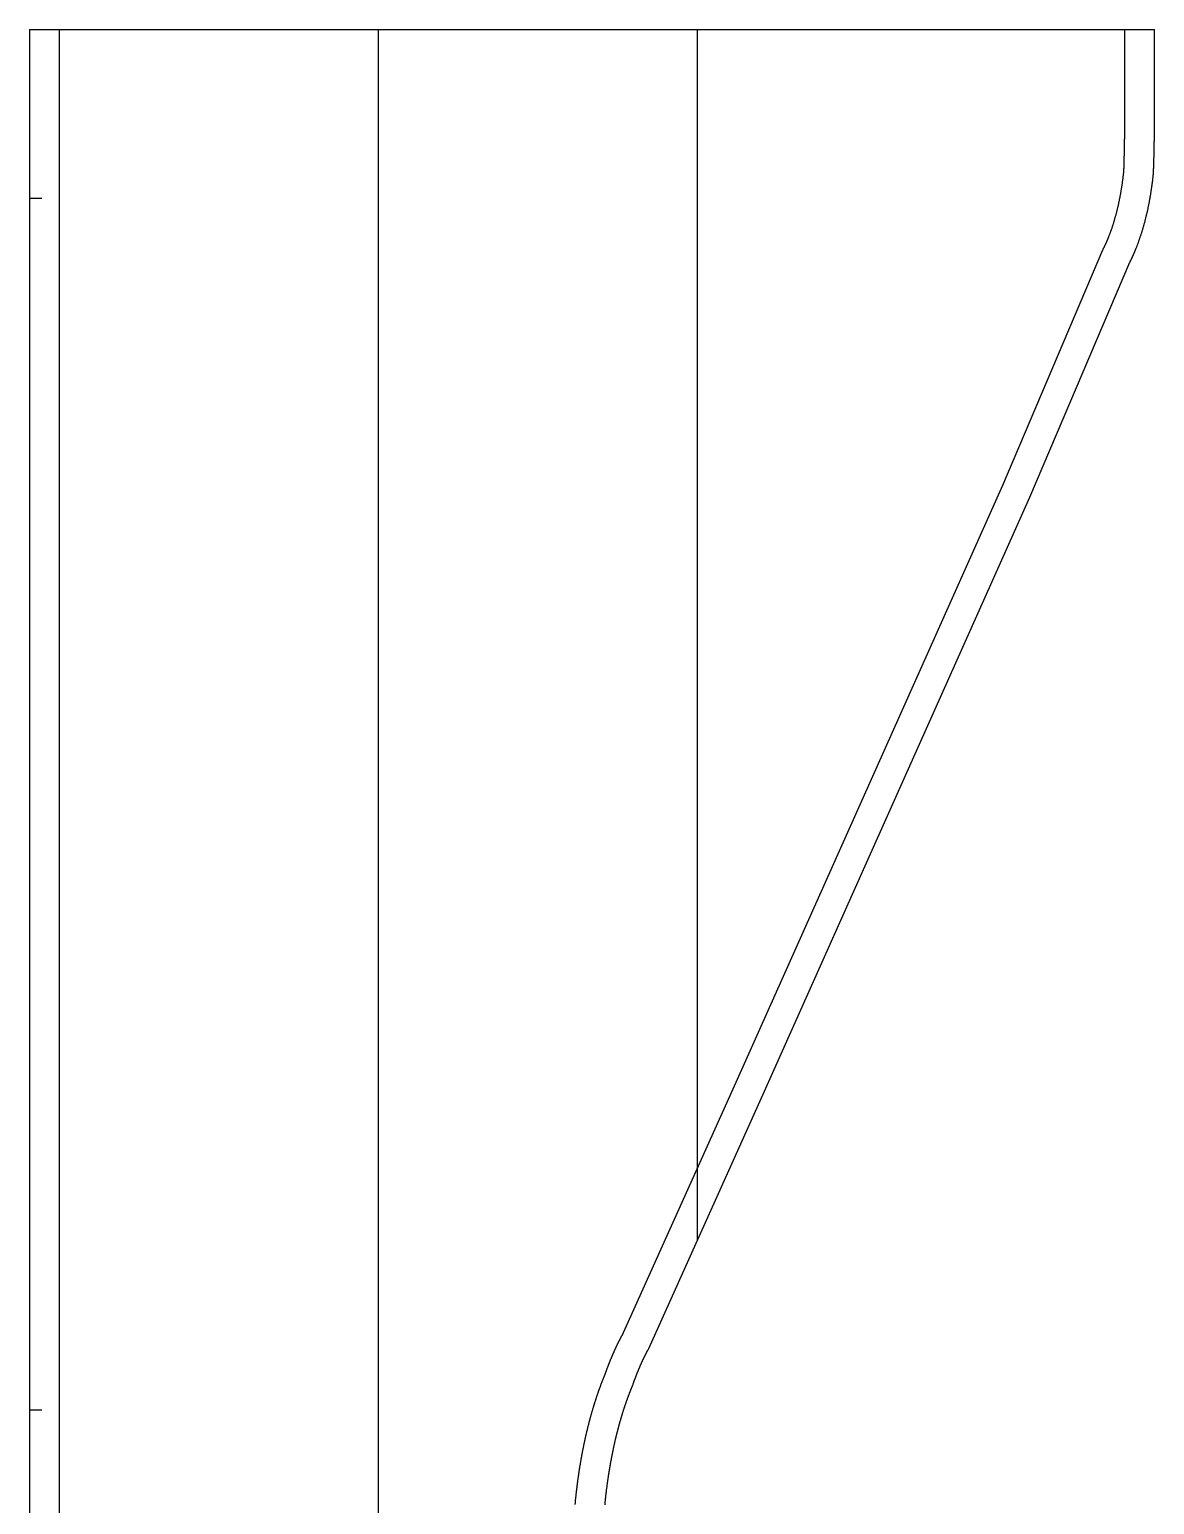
# Model space of a CAD drawing. Header units: millimetres. Extents: x 1725838 to 1745173, y -304752 to -289676.
# Drawn here: x 1728722 to 1729177, y -301455 to -300859 of the extents above; entities that cross this region are included whole.
import ezdxf

# ---------------------------------------------------------------- set-up
doc = ezdxf.new("R2010")
doc.units = ezdxf.units.MM
for name, color, linetype in [('剪口线', 7, 'Continuous'), ('文字', 7, 'Continuous'), ('缝头内线', 7, 'Continuous')]:
    doc.layers.add(name, color=color, linetype=linetype)

msp = doc.modelspace()

# ---------------------------------------------------------------- linework, layer by layer
for q in [(1729176.75, -300859.04), (1728722.02, -301664.79)]:
    msp.add_line((1728722.02, -300859.04), q)
msp.add_lwpolyline([(1728954.64, -301455.31), (1728954.66, -301455.03), (1728954.68, -301454.76), (1728954.69, -301454.63), (1728954.7, -301454.57), (1728954.72, -301454.36), (1728954.74, -301454.14), (1728954.76, -301453.93), (1728954.79, -301453.72), (1728954.81, -301453.51), (1728954.83, -301453.3), (1728954.85, -301453.09), (1728954.87, -301452.88), (1728954.9, -301452.67), (1728954.92, -301452.46), (1728954.94, -301452.25), (1728954.97, -301452.04), (1728954.99, -301451.83), (1728955.01, -301451.63), (1728955.04, -301451.42), (1728955.06, -301451.21), (1728955.09, -301451), (1728955.11, -301450.79), (1728955.14, -301450.58), (1728955.16, -301450.37), (1728955.19, -301450.16), (1728955.21, -301449.96), (1728955.24, -301449.75), (1728955.26, -301449.54), (1728955.29, -301449.33), (1728955.31, -301449.13), (1728955.34, -301448.92), (1728955.37, -301448.71), (1728955.39, -301448.5), (1728955.42, -301448.3), (1728955.45, -301448.09), (1728955.47, -301447.88), (1728955.5, -301447.68), (1728955.53, -301447.47), (1728955.56, -301447.26), (1728955.58, -301447.06), (1728955.61, -301446.85), (1728955.64, -301446.65), (1728955.67, -301446.44), (1728955.7, -301446.24), (1728955.73, -301446.03), (1728955.76, -301445.83), (1728955.78, -301445.62), (1728955.81, -301445.42), (1728955.84, -301445.21), (1728955.87, -301445.01), (1728955.9, -301444.8), (1728955.93, -301444.6), (1728955.96, -301444.4), (1728955.99, -301444.19), (1728956.02, -301443.99), (1728956.05, -301443.78), (1728956.09, -301443.58), (1728956.12, -301443.38), (1728956.15, -301443.17), (1728956.18, -301442.96), (1728956.21, -301442.76), (1728956.24, -301442.56), (1728956.28, -301442.36), (1728956.31, -301442.16), (1728956.34, -301441.95), (1728956.37, -301441.75), (1728956.41, -301441.55), (1728956.44, -301441.35), (1728956.47, -301441.15), (1728956.51, -301440.95), (1728956.54, -301440.75), (1728956.57, -301440.55), (1728956.61, -301440.35), (1728956.64, -301440.15), (1728956.67, -301439.95), (1728956.71, -301439.75), (1728956.74, -301439.55), (1728956.78, -301439.35), (1728956.81, -301439.15), (1728956.85, -301438.95), (1728956.88, -301438.75), (1728956.92, -301438.55), (1728956.95, -301438.35), (1728956.99, -301438.16), (1728957.03, -301437.96), (1728957.06, -301437.76), (1728957.1, -301437.56), (1728957.13, -301437.37), (1728957.17, -301437.17), (1728957.21, -301436.97), (1728957.24, -301436.78), (1728957.28, -301436.58), (1728957.32, -301436.38), (1728957.36, -301436.19), (1728957.39, -301435.99), (1728957.43, -301435.8), (1728957.47, -301435.6), (1728957.51, -301435.41), (1728957.55, -301435.21), (1728957.58, -301435.02), (1728957.62, -301434.82), (1728957.66, -301434.63), (1728957.7, -301434.43), (1728957.74, -301434.24), (1728957.78, -301434.05), (1728957.82, -301433.85), (1728957.86, -301433.66), (1728957.9, -301433.47), (1728957.94, -301433.28), (1728957.98, -301433.08), (1728958.02, -301432.89), (1728958.06, -301432.7), (1728958.1, -301432.51), (1728958.14, -301432.32), (1728958.18, -301432.12), (1728958.22, -301431.93), (1728958.26, -301431.74), (1728958.3, -301431.55), (1728958.35, -301431.36), (1728958.39, -301431.17), (1728958.43, -301430.98), (1728958.47, -301430.79), (1728958.51, -301430.6), (1728958.56, -301430.41), (1728958.6, -301430.23), (1728958.64, -301430.04), (1728958.68, -301429.85), (1728958.73, -301429.66), (1728958.77, -301429.47), (1728958.81, -301429.29), (1728958.86, -301429.1), (1728958.9, -301428.91), (1728958.95, -301428.72), (1728958.99, -301428.54), (1728959.03, -301428.35), (1728959.08, -301428.16), (1728959.12, -301427.98), (1728959.17, -301427.79), (1728959.21, -301427.61), (1728959.26, -301427.42), (1728959.3, -301427.24), (1728959.35, -301427.05), (1728959.39, -301426.87), (1728959.44, -301426.68), (1728959.48, -301426.5), (1728959.53, -301426.32), (1728959.58, -301426.13), (1728959.62, -301425.95), (1728959.67, -301425.77), (1728959.72, -301425.58), (1728959.76, -301425.4), (1728959.81, -301425.22), (1728959.86, -301425.04), (1728959.9, -301424.86), (1728959.95, -301424.68), (1728960, -301424.5), (1728960.05, -301424.31), (1728960.09, -301424.13), (1728960.14, -301423.95), (1728960.19, -301423.77), (1728960.24, -301423.59), (1728960.29, -301423.42), (1728960.34, -301423.24), (1728960.39, -301423.06), (1728960.43, -301422.88), (1728960.48, -301422.7), (1728960.53, -301422.52), (1728960.58, -301422.35), (1728960.63, -301422.17), (1728960.68, -301421.99), (1728960.73, -301421.82), (1728960.78, -301421.64), (1728960.83, -301421.47), (1728960.88, -301421.29), (1728960.93, -301421.11), (1728960.98, -301420.94), (1728961.03, -301420.76), (1728961.08, -301420.59), (1728961.13, -301420.42), (1728961.18, -301420.24), (1728961.24, -301420.07), (1728961.29, -301419.9), (1728961.34, -301419.72), (1728961.39, -301419.55), (1728961.44, -301419.38), (1728961.49, -301419.21), (1728961.55, -301419.04), (1728961.6, -301418.86), (1728961.65, -301418.69), (1728961.7, -301418.52), (1728961.75, -301418.35), (1728961.81, -301418.18), (1728961.86, -301418.01), (1728961.91, -301417.84), (1728961.97, -301417.67), (1728962.02, -301417.51), (1728962.07, -301417.34), (1728962.13, -301417.17), (1728962.18, -301417), (1728962.23, -301416.83), (1728962.29, -301416.67), (1728962.34, -301416.5), (1728962.4, -301416.33), (1728962.45, -301416.17), (1728962.5, -301416), (1728962.56, -301415.84), (1728962.61, -301415.67), (1728962.67, -301415.51), (1728962.72, -301415.34), (1728962.78, -301415.18), (1728962.83, -301415.01), (1728962.89, -301414.85), (1728962.94, -301414.69), (1728963, -301414.52), (1728963.06, -301414.36), (1728963.11, -301414.2), (1728963.17, -301414.04), (1728963.22, -301413.87), (1728963.28, -301413.71), (1728963.34, -301413.55), (1728963.39, -301413.39), (1728963.45, -301413.23), (1728963.51, -301413.07), (1728963.56, -301412.91), (1728963.62, -301412.75), (1728963.68, -301412.59), (1728963.73, -301412.43), (1728963.79, -301412.27), (1728963.85, -301412.12), (1728963.91, -301411.96), (1728963.96, -301411.8), (1728964.02, -301411.64), (1728964.08, -301411.49), (1728964.14, -301411.33), (1728964.2, -301411.17), (1728964.26, -301411.02), (1728964.31, -301410.86), (1728964.37, -301410.71), (1728964.43, -301410.55), (1728964.49, -301410.4), (1728964.55, -301410.25), (1728964.61, -301410.09), (1728964.67, -301409.94), (1728964.73, -301409.79), (1728964.79, -301409.63), (1728964.85, -301409.48), (1728964.9, -301409.33), (1728964.96, -301409.18), (1728965.02, -301409.03), (1728965.08, -301408.88), (1728965.14, -301408.73), (1728965.2, -301408.58), (1728965.26, -301408.43), (1728965.32, -301408.28), (1728965.39, -301408.13), (1728965.45, -301407.98), (1728965.51, -301407.84), (1728965.57, -301407.69), (1728965.76, -301407.23), (1728965.91, -301406.79), (1728965.96, -301406.66), (1728966, -301406.54), (1728966.05, -301406.41), (1728966.09, -301406.28), (1728966.14, -301406.16), (1728966.18, -301406.03), (1728966.23, -301405.91), (1728966.27, -301405.78), (1728966.32, -301405.66), (1728966.36, -301405.53), (1728966.41, -301405.41), (1728966.45, -301405.28), (1728966.5, -301405.16), (1728966.54, -301405.04), (1728966.59, -301404.91), (1728966.63, -301404.79), (1728966.68, -301404.67), (1728966.72, -301404.54), (1728966.77, -301404.42), (1728966.82, -301404.3), (1728966.86, -301404.18), (1728966.91, -301404.06), (1728966.95, -301403.93), (1728967, -301403.81), (1728967.05, -301403.69), (1728967.09, -301403.57), (1728967.14, -301403.45), (1728967.19, -301403.33), (1728967.23, -301403.21), (1728967.28, -301403.09), (1728967.33, -301402.97), (1728967.37, -301402.85), (1728967.42, -301402.73), (1728967.47, -301402.61), (1728967.51, -301402.49), (1728967.56, -301402.37), (1728967.61, -301402.26), (1728967.65, -301402.14), (1728967.7, -301402.02), (1728967.75, -301401.9), (1728967.8, -301401.78), (1728967.84, -301401.67), (1728967.89, -301401.55), (1728967.94, -301401.43), (1728967.99, -301401.32), (1728968.03, -301401.2), (1728968.08, -301401.08), (1728968.13, -301400.97), (1728968.18, -301400.85), (1728968.23, -301400.74), (1728968.27, -301400.62), (1728968.32, -301400.51), (1728968.37, -301400.39), (1728968.42, -301400.28), (1728968.47, -301400.16), (1728968.51, -301400.05), (1728968.56, -301399.93), (1728968.61, -301399.82), (1728968.66, -301399.71), (1728968.71, -301399.59), (1728968.76, -301399.48), (1728968.81, -301399.37), (1728968.85, -301399.26), (1728968.9, -301399.14), (1728968.95, -301399.03), (1728969, -301398.92), (1728969.05, -301398.81), (1728969.1, -301398.7), (1728969.15, -301398.58), (1728969.2, -301398.47), (1728969.25, -301398.36), (1728969.3, -301398.25), (1728969.35, -301398.14), (1728969.4, -301398.03), (1728969.44, -301397.92), (1728969.49, -301397.81), (1728969.54, -301397.7), (1728969.59, -301397.6), (1728969.64, -301397.49), (1728969.69, -301397.38), (1728969.74, -301397.27), (1728969.79, -301397.16), (1728969.84, -301397.05), (1728969.89, -301396.95), (1728969.94, -301396.84), (1728969.99, -301396.73), (1728970.04, -301396.63), (1728970.09, -301396.52), (1728970.14, -301396.41), (1728970.19, -301396.31), (1728970.24, -301396.2), (1728970.29, -301396.1), (1728970.34, -301395.99), (1728970.39, -301395.89), (1728970.44, -301395.78), (1728970.5, -301395.68), (1728970.55, -301395.58), (1728970.6, -301395.47), (1728970.65, -301395.37), (1728970.7, -301395.26), (1728970.75, -301395.16), (1728970.8, -301395.06), (1728970.85, -301394.96), (1728970.9, -301394.85), (1728970.95, -301394.75), (1728971, -301394.65), (1728971.05, -301394.55), (1728971.1, -301394.45), (1728971.16, -301394.35), (1728971.21, -301394.25), (1728971.26, -301394.14), (1728971.31, -301394.04), (1728971.36, -301393.94), (1728971.41, -301393.84), (1728971.46, -301393.75), (1728971.51, -301393.65), (1728971.57, -301393.55), (1728971.62, -301393.45), (1728971.67, -301393.35), (1728971.72, -301393.25), (1728971.77, -301393.15), (1728971.82, -301393.06), (1728971.88, -301392.96), (1728971.93, -301392.86), (1728971.98, -301392.76), (1728972.03, -301392.67), (1728972.29, -301392.19), (1729019.11, -301288.18), (1729072.73, -301168.17), (1729126.39, -301048.07), (1729166.79, -300953.13), (1729166.82, -300953.07), (1729166.88, -300952.95), (1729166.94, -300952.83), (1729166.99, -300952.71), (1729167.05, -300952.59), (1729167.11, -300952.47), (1729167.17, -300952.35), (1729167.23, -300952.23), (1729167.29, -300952.11), (1729167.35, -300951.99), (1729167.41, -300951.87), (1729167.46, -300951.75), (1729167.52, -300951.63), (1729167.58, -300951.51), (1729167.64, -300951.38), (1729167.69, -300951.26), (1729167.75, -300951.14), (1729167.81, -300951.02), (1729167.86, -300950.9), (1729167.92, -300950.77), (1729167.98, -300950.65), (1729168.03, -300950.53), (1729168.09, -300950.4), (1729168.14, -300950.28), (1729168.2, -300950.16), (1729168.25, -300950.03), (1729168.31, -300949.91), (1729168.36, -300949.78), (1729168.42, -300949.66), (1729168.47, -300949.53), (1729168.53, -300949.41), (1729168.58, -300949.28), (1729168.64, -300949.16), (1729168.69, -300949.03), (1729168.74, -300948.91), (1729168.8, -300948.78), (1729168.85, -300948.65), (1729168.9, -300948.53), (1729168.96, -300948.4), (1729169.01, -300948.27), (1729169.06, -300948.14), (1729169.12, -300948.02), (1729169.17, -300947.89), (1729169.22, -300947.76), (1729169.27, -300947.63), (1729169.32, -300947.5), (1729169.37, -300947.38), (1729169.48, -300947.12), (1729169.58, -300946.86), (1729169.68, -300946.6), (1729169.78, -300946.34), (1729169.88, -300946.08), (1729169.98, -300945.81), (1729170.08, -300945.55), (1729170.18, -300945.29), (1729170.27, -300945.02), (1729170.37, -300944.76), (1729170.46, -300944.49), (1729170.56, -300944.23), (1729170.65, -300943.96), (1729170.75, -300943.69), (1729170.84, -300943.42), (1729170.93, -300943.15), (1729171.02, -300942.88), (1729171.11, -300942.61), (1729171.2, -300942.34), (1729171.29, -300942.07), (1729171.38, -300941.8), (1729171.47, -300941.52), (1729171.56, -300941.25), (1729171.64, -300940.97), (1729171.73, -300940.69), (1729171.81, -300940.42), (1729171.9, -300940.14), (1729171.98, -300939.86), (1729172.06, -300939.58), (1729172.15, -300939.3), (1729172.23, -300939.02), (1729172.31, -300938.74), (1729172.39, -300938.45), (1729172.47, -300938.17), (1729172.55, -300937.89), (1729172.63, -300937.6), (1729172.71, -300937.32), (1729172.78, -300937.03), (1729172.86, -300936.74), (1729172.93, -300936.46), (1729173.01, -300936.17), (1729173.08, -300935.88), (1729173.16, -300935.59), (1729173.23, -300935.3), (1729173.3, -300935.01), (1729173.37, -300934.72), (1729173.44, -300934.43), (1729173.51, -300934.14), (1729173.58, -300933.84), (1729173.65, -300933.55), (1729173.72, -300933.25), (1729173.79, -300932.96), (1729173.86, -300932.67), (1729173.92, -300932.37), (1729173.99, -300932.07), (1729174.05, -300931.78), (1729174.12, -300931.48), (1729174.18, -300931.18), (1729174.24, -300930.88), (1729174.3, -300930.58), (1729174.37, -300930.28), (1729174.43, -300929.98), (1729174.49, -300929.68), (1729174.55, -300929.38), (1729174.6, -300929.08), (1729174.66, -300928.77), (1729174.72, -300928.47), (1729174.78, -300928.17), (1729174.83, -300927.86), (1729174.89, -300927.56), (1729174.94, -300927.25), (1729175, -300926.95), (1729175.05, -300926.64), (1729175.1, -300926.33), (1729175.15, -300926.02), (1729175.2, -300925.72), (1729175.25, -300925.41), (1729175.3, -300925.1), (1729175.35, -300924.79), (1729175.4, -300924.48), (1729175.45, -300924.17), (1729175.5, -300923.86), (1729175.54, -300923.55), (1729175.59, -300923.24), (1729175.63, -300922.93), (1729175.68, -300922.61), (1729175.72, -300922.3), (1729175.76, -300921.99), (1729175.81, -300921.68), (1729175.85, -300921.36), (1729175.89, -300921.05), (1729175.93, -300920.73), (1729175.97, -300920.42), (1729176.01, -300920.1), (1729176.04, -300919.79), (1729176.08, -300919.47), (1729176.12, -300919.15), (1729176.15, -300918.84), (1729176.19, -300918.52), (1729176.22, -300918.2), (1729176.26, -300917.89), (1729176.29, -300917.57), (1729176.36, -300916.85), (1729176.39, -300916.09), (1729176.4, -300915.73), (1729176.41, -300915.36), (1729176.42, -300915), (1729176.44, -300914.63), (1729176.45, -300914.27), (1729176.46, -300913.9), (1729176.47, -300913.54), (1729176.48, -300913.17), (1729176.49, -300912.81), (1729176.5, -300912.44), (1729176.51, -300912.07), (1729176.52, -300911.71), (1729176.53, -300911.34), (1729176.54, -300910.98), (1729176.55, -300910.61), (1729176.56, -300910.24), (1729176.57, -300909.88), (1729176.57, -300909.51), (1729176.58, -300909.15), (1729176.59, -300908.78), (1729176.6, -300908.41), (1729176.61, -300908.05), (1729176.61, -300907.68), (1729176.62, -300907.32), (1729176.63, -300906.95), (1729176.64, -300906.58), (1729176.64, -300906.22), (1729176.65, -300905.85), (1729176.65, -300905.49), (1729176.66, -300905.12), (1729176.67, -300904.75), (1729176.67, -300904.39), (1729176.68, -300904.02), (1729176.68, -300903.65), (1729176.69, -300903.29), (1729176.69, -300902.92), (1729176.7, -300902.56), (1729176.7, -300902.19), (1729176.71, -300901.82), (1729176.71, -300901.46), (1729176.71, -300901.09), (1729176.72, -300900.72), (1729176.72, -300900.36), (1729176.72, -300899.99), (1729176.73, -300899.63), (1729176.73, -300899.26), (1729176.73, -300898.89), (1729176.74, -300898.53), (1729176.74, -300898.16), (1729176.74, -300897.79), (1729176.74, -300897.43), (1729176.74, -300897.06), (1729176.74, -300896.69), (1729176.75, -300896.33), (1729176.75, -300895.96), (1729176.75, -300895.59), (1729176.75, -300895.23), (1729176.75, -300894.86), (1729176.75, -300894.5), (1729176.75, -300894.13), (1729176.75, -300893.76), (1729176.75, -300893.4), (1729176.75, -300893.03), (1729176.75, -300859.04)])
at = {"layer": '剪口线', "color": 2}
for p, q in [((1728722.02, -300927.27), (1728727.02, -300927.27)), ((1728722.02, -301416.88), (1728727.02, -301416.88))]:
    msp.add_line(p, q, dxfattribs=at)
at = {"layer": '文字', "color": 3}
for p, q in [((1728862.99, -300859.04), (1728862.99, -301664.79)), ((1728991.96, -300859.04), (1728991.96, -301348.48))]:
    msp.add_line(p, q, dxfattribs=at)
at = {"layer": '缝头内线', "color": 1}
msp.add_line((1728734.02, -300859.04), (1728734.02, -301664.79), dxfattribs=at)
msp.add_lwpolyline([(1728942.61, -301455.26), (1728942.63, -301454.98), (1728942.65, -301454.7), (1728942.67, -301454.42), (1728942.7, -301454.14), (1728942.72, -301453.86), (1728942.74, -301453.58), (1728942.76, -301453.37), (1728942.78, -301453.15), (1728942.8, -301452.93), (1728942.83, -301452.7), (1728942.85, -301452.48), (1728942.87, -301452.26), (1728942.9, -301452.04), (1728942.92, -301451.82), (1728942.94, -301451.6), (1728942.97, -301451.37), (1728942.99, -301451.15), (1728943.02, -301450.93), (1728943.04, -301450.71), (1728943.07, -301450.49), (1728943.09, -301450.27), (1728943.12, -301450.05), (1728943.14, -301449.83), (1728943.17, -301449.61), (1728943.19, -301449.39), (1728943.22, -301449.17), (1728943.25, -301448.95), (1728943.27, -301448.73), (1728943.3, -301448.51), (1728943.33, -301448.29), (1728943.35, -301448.07), (1728943.38, -301447.85), (1728943.41, -301447.63), (1728943.43, -301447.42), (1728943.46, -301447.2), (1728943.49, -301446.98), (1728943.52, -301446.76), (1728943.55, -301446.54), (1728943.58, -301446.32), (1728943.6, -301446.11), (1728943.63, -301445.89), (1728943.66, -301445.67), (1728943.69, -301445.45), (1728943.72, -301445.24), (1728943.75, -301445.02), (1728943.78, -301444.8), (1728943.81, -301444.58), (1728943.84, -301444.37), (1728943.87, -301444.15), (1728943.9, -301443.93), (1728943.93, -301443.72), (1728943.97, -301443.5), (1728944, -301443.29), (1728944.03, -301443.07), (1728944.06, -301442.85), (1728944.09, -301442.64), (1728944.12, -301442.42), (1728944.16, -301442.21), (1728944.19, -301441.99), (1728944.22, -301441.78), (1728944.25, -301441.56), (1728944.29, -301441.33), (1728944.32, -301441.12), (1728944.36, -301440.9), (1728944.39, -301440.69), (1728944.42, -301440.47), (1728944.46, -301440.26), (1728944.49, -301440.05), (1728944.53, -301439.83), (1728944.56, -301439.62), (1728944.6, -301439.41), (1728944.63, -301439.19), (1728944.67, -301438.98), (1728944.7, -301438.77), (1728944.74, -301438.56), (1728944.77, -301438.34), (1728944.81, -301438.13), (1728944.85, -301437.92), (1728944.88, -301437.71), (1728944.92, -301437.5), (1728944.96, -301437.28), (1728944.99, -301437.07), (1728945.03, -301436.86), (1728945.07, -301436.65), (1728945.11, -301436.44), (1728945.14, -301436.23), (1728945.18, -301436.02), (1728945.22, -301435.81), (1728945.26, -301435.6), (1728945.3, -301435.39), (1728945.33, -301435.18), (1728945.37, -301434.97), (1728945.41, -301434.76), (1728945.45, -301434.55), (1728945.49, -301434.35), (1728945.53, -301434.14), (1728945.57, -301433.93), (1728945.61, -301433.72), (1728945.65, -301433.51), (1728945.69, -301433.31), (1728945.73, -301433.1), (1728945.77, -301432.89), (1728945.81, -301432.69), (1728945.85, -301432.48), (1728945.89, -301432.27), (1728945.94, -301432.07), (1728945.98, -301431.86), (1728946.02, -301431.65), (1728946.06, -301431.45), (1728946.1, -301431.24), (1728946.15, -301431.04), (1728946.19, -301430.83), (1728946.23, -301430.63), (1728946.27, -301430.42), (1728946.32, -301430.22), (1728946.36, -301430.01), (1728946.4, -301429.81), (1728946.45, -301429.61), (1728946.49, -301429.4), (1728946.54, -301429.2), (1728946.58, -301429), (1728946.62, -301428.79), (1728946.67, -301428.59), (1728946.71, -301428.39), (1728946.76, -301428.19), (1728946.8, -301427.98), (1728946.85, -301427.78), (1728946.89, -301427.58), (1728946.94, -301427.38), (1728946.99, -301427.18), (1728947.03, -301426.98), (1728947.08, -301426.78), (1728947.12, -301426.57), (1728947.17, -301426.37), (1728947.22, -301426.17), (1728947.26, -301425.97), (1728947.31, -301425.77), (1728947.36, -301425.57), (1728947.41, -301425.38), (1728947.45, -301425.18), (1728947.5, -301424.98), (1728947.55, -301424.78), (1728947.6, -301424.58), (1728947.65, -301424.38), (1728947.7, -301424.18), (1728947.74, -301423.99), (1728947.79, -301423.79), (1728947.84, -301423.59), (1728947.89, -301423.4), (1728947.94, -301423.2), (1728947.99, -301423), (1728948.04, -301422.81), (1728948.09, -301422.61), (1728948.14, -301422.41), (1728948.19, -301422.22), (1728948.24, -301422.02), (1728948.29, -301421.83), (1728948.34, -301421.63), (1728948.4, -301421.44), (1728948.45, -301421.24), (1728948.5, -301421.05), (1728948.55, -301420.86), (1728948.6, -301420.66), (1728948.65, -301420.47), (1728948.71, -301420.28), (1728948.76, -301420.08), (1728948.81, -301419.89), (1728948.86, -301419.7), (1728948.92, -301419.51), (1728948.97, -301419.32), (1728949.02, -301419.13), (1728949.08, -301418.93), (1728949.13, -301418.74), (1728949.18, -301418.55), (1728949.24, -301418.36), (1728949.29, -301418.17), (1728949.34, -301417.98), (1728949.4, -301417.8), (1728949.45, -301417.61), (1728949.51, -301417.42), (1728949.56, -301417.23), (1728949.62, -301417.04), (1728949.67, -301416.85), (1728949.73, -301416.67), (1728949.78, -301416.48), (1728949.84, -301416.29), (1728949.89, -301416.11), (1728949.95, -301415.92), (1728950.01, -301415.73), (1728950.06, -301415.55), (1728950.12, -301415.36), (1728950.18, -301415.18), (1728950.23, -301414.99), (1728950.29, -301414.81), (1728950.35, -301414.62), (1728950.4, -301414.44), (1728950.46, -301414.26), (1728950.52, -301414.07), (1728950.58, -301413.89), (1728950.64, -301413.71), (1728950.69, -301413.52), (1728950.75, -301413.34), (1728950.81, -301413.16), (1728950.87, -301412.98), (1728950.93, -301412.8), (1728950.99, -301412.62), (1728951.05, -301412.43), (1728951.1, -301412.25), (1728951.16, -301412.07), (1728951.22, -301411.89), (1728951.28, -301411.71), (1728951.34, -301411.53), (1728951.4, -301411.36), (1728951.46, -301411.18), (1728951.52, -301411), (1728951.58, -301410.82), (1728951.64, -301410.64), (1728951.71, -301410.46), (1728951.77, -301410.29), (1728951.83, -301410.11), (1728951.89, -301409.93), (1728951.95, -301409.76), (1728952.01, -301409.58), (1728952.07, -301409.4), (1728952.14, -301409.23), (1728952.2, -301409.05), (1728952.26, -301408.88), (1728952.32, -301408.7), (1728952.39, -301408.53), (1728952.45, -301408.35), (1728952.51, -301408.18), (1728952.58, -301408.01), (1728952.64, -301407.83), (1728952.7, -301407.66), (1728952.77, -301407.49), (1728952.83, -301407.31), (1728952.89, -301407.14), (1728952.96, -301406.97), (1728953.02, -301406.8), (1728953.09, -301406.63), (1728953.15, -301406.45), (1728953.22, -301406.28), (1728953.28, -301406.11), (1728953.35, -301405.94), (1728953.41, -301405.78), (1728953.48, -301405.61), (1728953.54, -301405.44), (1728953.61, -301405.27), (1728953.67, -301405.1), (1728953.74, -301404.93), (1728953.81, -301404.77), (1728953.87, -301404.6), (1728953.94, -301404.43), (1728954, -301404.27), (1728954.07, -301404.1), (1728954.14, -301403.93), (1728954.21, -301403.77), (1728954.27, -301403.6), (1728954.34, -301403.44), (1728954.41, -301403.27), (1728954.47, -301403.11), (1728954.54, -301402.95), (1728954.59, -301402.81), (1728954.64, -301402.67), (1728954.69, -301402.53), (1728954.74, -301402.39), (1728954.79, -301402.26), (1728954.84, -301402.12), (1728954.89, -301401.98), (1728954.93, -301401.84), (1728954.98, -301401.71), (1728955.03, -301401.57), (1728955.08, -301401.43), (1728955.13, -301401.29), (1728955.18, -301401.16), (1728955.23, -301401.02), (1728955.28, -301400.89), (1728955.33, -301400.75), (1728955.38, -301400.62), (1728955.43, -301400.48), (1728955.48, -301400.35), (1728955.53, -301400.21), (1728955.58, -301400.08), (1728955.64, -301399.94), (1728955.69, -301399.81), (1728955.74, -301399.67), (1728955.79, -301399.54), (1728955.84, -301399.41), (1728955.89, -301399.27), (1728955.94, -301399.14), (1728955.99, -301399.01), (1728956.04, -301398.87), (1728956.1, -301398.74), (1728956.15, -301398.61), (1728956.2, -301398.48), (1728956.25, -301398.34), (1728956.3, -301398.21), (1728956.35, -301398.08), (1728956.41, -301397.95), (1728956.46, -301397.82), (1728956.51, -301397.69), (1728956.56, -301397.56), (1728956.62, -301397.43), (1728956.67, -301397.3), (1728956.72, -301397.16), (1728956.77, -301397.03), (1728956.83, -301396.91), (1728956.88, -301396.78), (1728956.93, -301396.65), (1728956.98, -301396.52), (1728957.04, -301396.39), (1728957.09, -301396.26), (1728957.14, -301396.13), (1728957.2, -301396), (1728957.25, -301395.87), (1728957.31, -301395.75), (1728957.36, -301395.62), (1728957.41, -301395.49), (1728957.47, -301395.36), (1728957.52, -301395.24), (1728957.58, -301395.11), (1728957.63, -301394.98), (1728957.68, -301394.86), (1728957.74, -301394.73), (1728957.79, -301394.6), (1728957.85, -301394.48), (1728957.9, -301394.35), (1728957.96, -301394.23), (1728958.01, -301394.1), (1728958.07, -301393.97), (1728958.12, -301393.85), (1728958.18, -301393.72), (1728958.23, -301393.6), (1728958.29, -301393.48), (1728958.34, -301393.35), (1728958.4, -301393.23), (1728958.45, -301393.1), (1728958.51, -301392.98), (1728958.57, -301392.86), (1728958.62, -301392.74), (1728958.68, -301392.61), (1728958.73, -301392.49), (1728958.79, -301392.37), (1728958.85, -301392.25), (1728958.9, -301392.12), (1728958.96, -301392), (1728959.01, -301391.88), (1728959.07, -301391.76), (1728959.13, -301391.64), (1728959.18, -301391.52), (1728959.24, -301391.4), (1728959.3, -301391.28), (1728959.35, -301391.16), (1728959.41, -301391.04), (1728959.47, -301390.92), (1728959.53, -301390.8), (1728959.58, -301390.68), (1728959.64, -301390.56), (1728959.7, -301390.44), (1728959.75, -301390.33), (1728959.81, -301390.21), (1728959.87, -301390.09), (1728959.93, -301389.97), (1728959.98, -301389.86), (1728960.04, -301389.74), (1728960.1, -301389.62), (1728960.16, -301389.51), (1728960.22, -301389.39), (1728960.27, -301389.27), (1728960.33, -301389.16), (1728960.39, -301389.04), (1728960.45, -301388.92), (1728960.51, -301388.81), (1728960.57, -301388.69), (1728960.63, -301388.58), (1728960.68, -301388.46), (1728960.74, -301388.35), (1728960.8, -301388.24), (1728960.86, -301388.12), (1728960.92, -301388.01), (1728960.98, -301387.89), (1728961.04, -301387.78), (1728961.1, -301387.67), (1728961.16, -301387.55), (1728961.22, -301387.44), (1728961.28, -301387.33), (1728961.34, -301387.22), (1728961.4, -301387.1), (1728961.46, -301386.99), (1728961.52, -301386.88), (1729008.16, -301283.27), (1729061.77, -301163.27), (1729115.39, -301043.27), (1729155.91, -300948.04), (1729155.96, -300947.95), (1729156.01, -300947.85), (1729156.06, -300947.76), (1729156.1, -300947.66), (1729156.15, -300947.56), (1729156.2, -300947.46), (1729156.25, -300947.37), (1729156.3, -300947.27), (1729156.35, -300947.17), (1729156.4, -300947.07), (1729156.44, -300946.98), (1729156.49, -300946.88), (1729156.54, -300946.78), (1729156.59, -300946.68), (1729156.63, -300946.58), (1729156.68, -300946.48), (1729156.73, -300946.38), (1729156.78, -300946.28), (1729156.82, -300946.18), (1729156.87, -300946.08), (1729156.92, -300945.98), (1729156.96, -300945.88), (1729157.01, -300945.77), (1729157.06, -300945.67), (1729157.1, -300945.57), (1729157.15, -300945.47), (1729157.2, -300945.36), (1729157.24, -300945.26), (1729157.29, -300945.16), (1729157.33, -300945.05), (1729157.38, -300944.95), (1729157.43, -300944.85), (1729157.47, -300944.74), (1729157.52, -300944.64), (1729157.56, -300944.53), (1729157.61, -300944.43), (1729157.65, -300944.32), (1729157.7, -300944.21), (1729157.74, -300944.11), (1729157.79, -300944), (1729157.83, -300943.89), (1729157.88, -300943.79), (1729157.92, -300943.68), (1729157.97, -300943.57), (1729158.01, -300943.46), (1729158.06, -300943.36), (1729158.1, -300943.25), (1729158.14, -300943.14), (1729158.19, -300943.03), (1729158.23, -300942.93), (1729158.32, -300942.7), (1729158.41, -300942.48), (1729158.49, -300942.26), (1729158.58, -300942.04), (1729158.66, -300941.81), (1729158.75, -300941.59), (1729158.83, -300941.36), (1729158.92, -300941.14), (1729159, -300940.91), (1729159.08, -300940.68), (1729159.16, -300940.46), (1729159.25, -300940.23), (1729159.33, -300940), (1729159.41, -300939.76), (1729159.49, -300939.53), (1729159.57, -300939.3), (1729159.65, -300939.06), (1729159.72, -300938.83), (1729159.8, -300938.59), (1729159.88, -300938.36), (1729159.96, -300938.12), (1729160.03, -300937.88), (1729160.11, -300937.64), (1729160.19, -300937.4), (1729160.26, -300937.16), (1729160.34, -300936.91), (1729160.41, -300936.67), (1729160.48, -300936.42), (1729160.56, -300936.18), (1729160.63, -300935.93), (1729160.7, -300935.68), (1729160.77, -300935.43), (1729160.84, -300935.18), (1729160.91, -300934.93), (1729160.98, -300934.68), (1729161.05, -300934.43), (1729161.12, -300934.18), (1729161.19, -300933.92), (1729161.26, -300933.67), (1729161.33, -300933.41), (1729161.39, -300933.16), (1729161.46, -300932.9), (1729161.52, -300932.65), (1729161.59, -300932.39), (1729161.65, -300932.13), (1729161.72, -300931.87), (1729161.78, -300931.61), (1729161.84, -300931.35), (1729161.9, -300931.09), (1729161.97, -300930.82), (1729162.03, -300930.56), (1729162.09, -300930.3), (1729162.15, -300930.03), (1729162.21, -300929.77), (1729162.27, -300929.5), (1729162.32, -300929.24), (1729162.38, -300928.97), (1729162.44, -300928.7), (1729162.49, -300928.43), (1729162.55, -300928.16), (1729162.61, -300927.89), (1729162.66, -300927.62), (1729162.71, -300927.35), (1729162.77, -300927.08), (1729162.82, -300926.81), (1729162.87, -300926.53), (1729162.92, -300926.26), (1729162.98, -300925.98), (1729163.03, -300925.71), (1729163.08, -300925.43), (1729163.13, -300925.16), (1729163.17, -300924.88), (1729163.22, -300924.6), (1729163.27, -300924.32), (1729163.32, -300924.04), (1729163.36, -300923.76), (1729163.41, -300923.49), (1729163.45, -300923.2), (1729163.5, -300922.92), (1729163.54, -300922.64), (1729163.59, -300922.36), (1729163.63, -300922.08), (1729163.67, -300921.8), (1729163.71, -300921.51), (1729163.75, -300921.23), (1729163.79, -300920.94), (1729163.83, -300920.66), (1729163.87, -300920.37), (1729163.91, -300920.09), (1729163.95, -300919.8), (1729163.99, -300919.52), (1729164.02, -300919.23), (1729164.06, -300918.94), (1729164.09, -300918.65), (1729164.13, -300918.37), (1729164.16, -300918.08), (1729164.2, -300917.79), (1729164.23, -300917.5), (1729164.26, -300917.21), (1729164.29, -300916.92), (1729164.32, -300916.63), (1729164.35, -300916.34), (1729164.38, -300916.04), (1729164.4, -300915.69), (1729164.41, -300915.34), (1729164.42, -300914.98), (1729164.43, -300914.62), (1729164.44, -300914.26), (1729164.45, -300913.9), (1729164.46, -300913.54), (1729164.47, -300913.18), (1729164.48, -300912.82), (1729164.49, -300912.46), (1729164.5, -300912.11), (1729164.51, -300911.75), (1729164.52, -300911.39), (1729164.53, -300911.03), (1729164.54, -300910.67), (1729164.55, -300910.31), (1729164.56, -300909.95), (1729164.57, -300909.59), (1729164.58, -300909.23), (1729164.59, -300908.87), (1729164.59, -300908.51), (1729164.6, -300908.16), (1729164.61, -300907.8), (1729164.62, -300907.44), (1729164.62, -300907.08), (1729164.63, -300906.72), (1729164.64, -300906.36), (1729164.64, -300906), (1729164.65, -300905.64), (1729164.66, -300905.28), (1729164.66, -300904.92), (1729164.67, -300904.56), (1729164.67, -300904.2), (1729164.68, -300903.84), (1729164.68, -300903.48), (1729164.69, -300903.12), (1729164.69, -300902.76), (1729164.7, -300902.4), (1729164.7, -300902.04), (1729164.71, -300901.68), (1729164.71, -300901.33), (1729164.71, -300900.97), (1729164.72, -300900.61), (1729164.72, -300900.25), (1729164.72, -300899.89), (1729164.73, -300899.53), (1729164.73, -300899.17), (1729164.73, -300898.81), (1729164.74, -300898.45), (1729164.74, -300898.09), (1729164.74, -300897.73), (1729164.74, -300897.37), (1729164.74, -300897.01), (1729164.74, -300896.65), (1729164.75, -300896.29), (1729164.75, -300895.93), (1729164.75, -300895.57), (1729164.75, -300895.21), (1729164.75, -300894.85), (1729164.75, -300894.49), (1729164.75, -300894.13), (1729164.75, -300893.77), (1729164.75, -300893.41), (1729164.75, -300893.04), (1729164.75, -300859.04)], dxfattribs=at)

doc.saveas('drawing.dxf')
